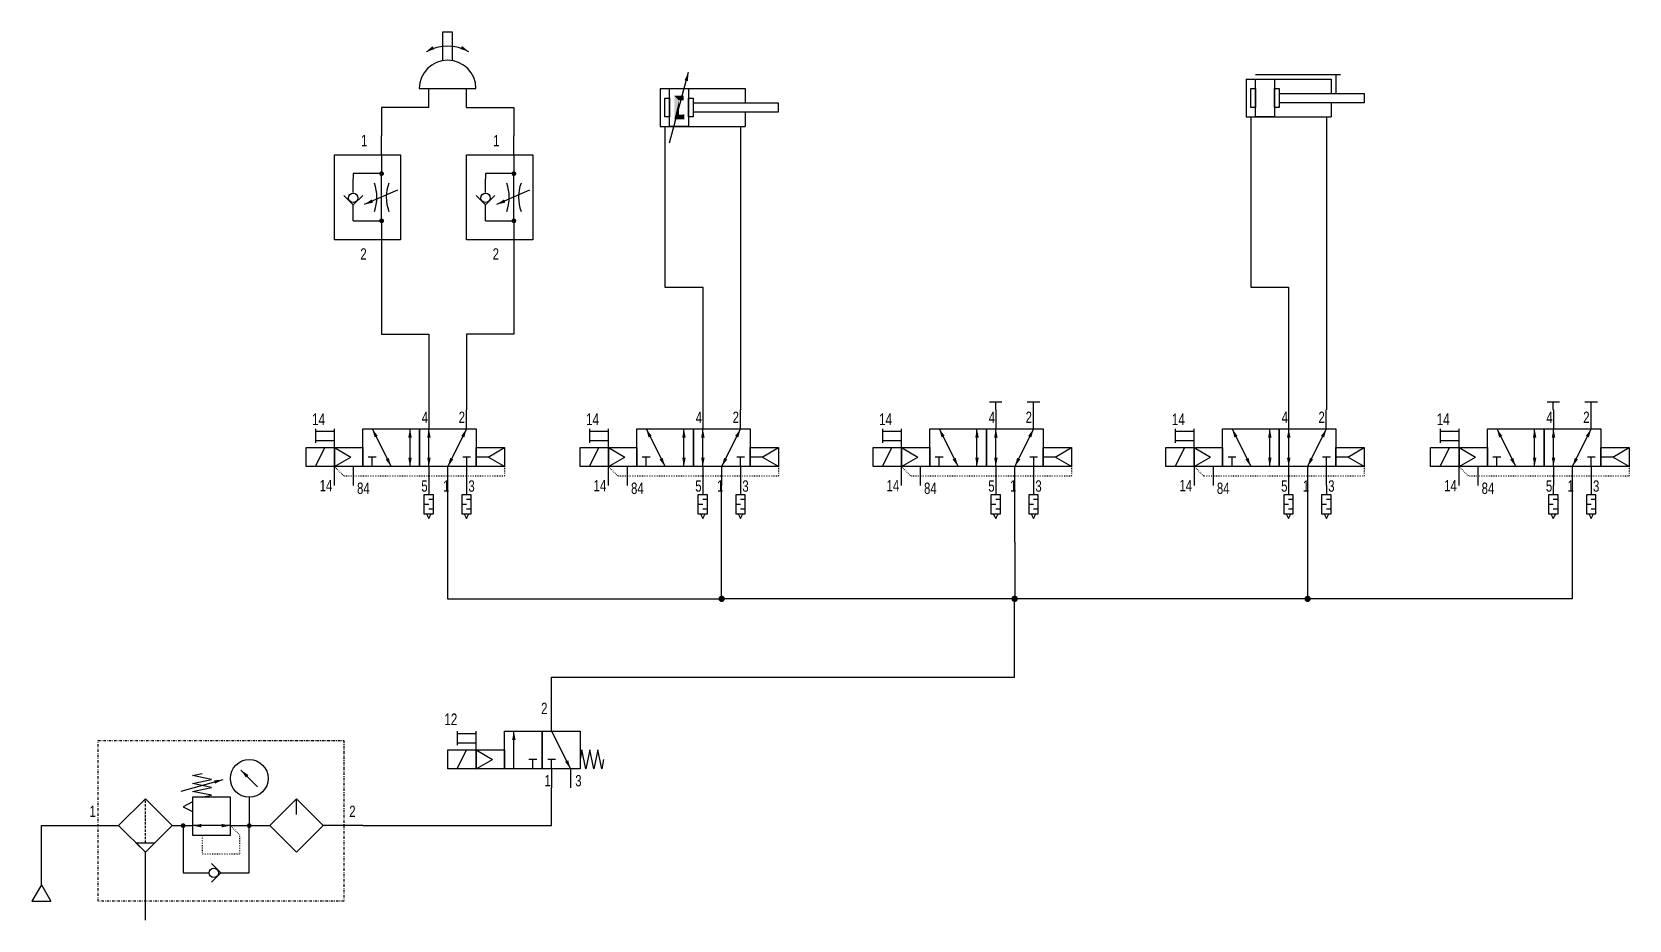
# Model space of a CAD drawing. Extents: x 45 to 374, y 0 to 183.
import ezdxf
from ezdxf.enums import TextEntityAlignment as Align

# ---------------------------------------------------------------- set-up
doc = ezdxf.new("R2010")
doc.units = 0
for name, pattern in [('DASHDOT', [1, 0.5, -0.25, 0, -0.25]), ('DASHED', [0.75, 0.5, -0.25]), ('DOT', [0.25, 0, -0.25])]:
    doc.linetypes.add(name, pattern=pattern)
doc.layers.add('1', color=7, linetype='CONTINUOUS')

# ---------------------------------------------------------------- blocks, each defined once
blk = doc.blocks.new('B1074732')
at = {"layer": '1', "color": 7, "width": 0.75}
blk.add_text('14', height=2.34, dxfattribs=at).set_placement((2.67, 1.66), align=Align.TOP_RIGHT)
blk = doc.blocks.new('TRICON')
at = {"layer": '1', "color": 7, "const_width": 0.65}
blk.add_lwpolyline([(-0.325, 0, 1), (0.325, 0, 1)], format="xyb", close=True, dxfattribs=at)
blk = doc.blocks.new('B1074738')
at = {"layer": '1', "color": 7, "width": 0.75}
blk.add_text('84', height=2.34, dxfattribs=at).set_placement((-2.67, -1.07))
blk = doc.blocks.new('B1074774')
at = {"layer": '1', "color": 7, "width": 0.75}
blk.add_text('1', height=2.34, dxfattribs=at).set_placement((-1.64, 0), align=Align.MIDDLE_LEFT)
blk = doc.blocks.new('B1074721')
at = {"layer": '1', "color": 7, "width": 0.75}
blk.add_text('1', height=2.34, dxfattribs=at).set_placement((1.64, 1.66), align=Align.TOP_RIGHT)
blk = doc.blocks.new('B1074720')
at = {"layer": '1', "color": 7, "width": 0.75}
blk.add_text('3', height=2.34, dxfattribs=at).set_placement((-1.64, 1.66), align=Align.TOP_LEFT)
blk = doc.blocks.new('B1074691')
at = {"layer": '1', "color": 7, "width": 0.75}
blk.add_text('1', height=2.34, dxfattribs=at).set_placement((1.64, -1.07), align=Align.RIGHT)
blk = doc.blocks.new('B1074784')
at = {"layer": '1', "color": 7, "width": 0.75}
blk.add_text('2', height=2.34, dxfattribs=at).set_placement((-1.64, 0), align=Align.MIDDLE_LEFT)
blk = doc.blocks.new('B1074755_00991738')
at = {"layer": '1', "color": 7}
for p, q in [((-12.1875, 5.3625), (-12.1875, -2.4375)), ((-12.1875, 5.3625), (5.3625, 5.3625)), ((-10.2375, 6.3375), (7.3125, 6.3375)), ((5.3625, 5.3625), (5.3625, 2.4375)), ((6.3375, 6.3375), (6.3375, 2.4375)), ((5.3625, 0.4875), (5.3625, -2.4375)), ((-12.1875, -2.4375), (5.3625, -2.4375)), ((-11.2125, -2.4375), (-11.2125, -6.3375)), ((4.3875, -2.4375), (4.3875, -6.3375))]:
    blk.add_line(p, q, dxfattribs=at)
for points in [[(-11.2125, 3.4125), (-10.2375, 3.4125), (-10.2375, -0.4875), (-11.2125, -0.4875), (-11.2125, 3.4125)], [(-10.2375, 5.3625), (-6.3375, 5.3625), (-6.3375, -2.4375), (-10.2375, -2.4375), (-10.2375, 5.3625)], [(-6.3375, 3.4125), (-5.3625, 3.4125), (-5.3625, -0.4875), (-6.3375, -0.4875), (-6.3375, 3.4125)], [(-5.3625, 2.4375), (12.1875, 2.4375), (12.1875, 0.4875), (-5.3625, 0.4875)]]:
    blk.add_lwpolyline(points, dxfattribs=at)
blk = doc.blocks.new('B1074745')
at = {"layer": '1', "color": 7, "width": 0.75}
blk.add_text('84', height=2.34, dxfattribs=at).set_placement((-2.67, -1.07))
blk = doc.blocks.new('LCA1')
at = {"layer": '1', "color": 7}
blk.add_solid([(0, 0), (-1.82, -0.3575), (-1.82, 0.3575)], dxfattribs=at)
blk = doc.blocks.new('LCA1R')
at = {"layer": '1', "color": 7}
blk.add_solid([(0, 0), (1.82, -0.3575), (1.82, 0.3575)], dxfattribs=at)
blk = doc.blocks.new('B1074682_00991761')
at = {"layer": '1', "color": 7}
for p, q in [((-8.53, 8.06), (0.13, 10.46)), ((7.27, 9), (3.82, 12.45)), ((5.55, 6.83), (5.55, 0.97)), ((15.3, 3.28), (15.3, 6.51)), ((-29.55, 0.97), (-25.65, 0.97)), ((-25.65, 0.97), (-21.42, 0.97)), ((-10.39, 0.97), (-6.15, 0.97)), ((1.65, 0.97), (-6.15, 0.97)), ((1.65, 0.97), (9.79, 0.97)), ((25.05, 0.97), (20.79, 0.97)), ((28.95, 0.97), (25.05, 0.97)), ((-17.85, -2.58), (-13.95, -2.58)), ((-15.9, -14.62), (-15.9, -4.53)), ((-6.15, -8.78), (-2.72, -8.78)), ((-0.3, -8.78), (3.6, -8.78)), ((-15.9, -18.52), (-15.9, -14.62))]:
    blk.add_line(p, q, dxfattribs=at)
at = {"layer": '1', "color": 7, "linetype": 'DASHED'}
blk.add_line((-15.9, -2.58), (-15.9, 6.5), dxfattribs=at)
at = {"layer": '1', "color": 7, "linetype": 'DASHDOT'}
blk.add_lwpolyline([(-25.65, 18.52), (25.05, 18.52), (25.05, -14.62), (-25.65, -14.62), (-25.65, 18.52)], dxfattribs=at)
at = {"layer": '1', "color": 7}
for points in [[(-4.2, 6.83), (-2.25, 7.23), (-6.15, 8.04), (-2.25, 8.86), (-6.15, 9.67), (-2.25, 10.48), (-6.15, 11.29), (-4.2, 11.7)], [(-6.15, -0.97), (1.65, -0.97), (1.65, 6.83), (-6.15, 6.83), (-6.15, -0.97)], [(-15.9, 6.5), (-21.42, 0.98), (-15.9, -4.53), (-10.39, 0.98), (-15.9, 6.5)], [(-6.15, 5.85), (-8.1, 4.88), (-6.15, 3.9)], [(15.3, 6.51), (9.79, 0.99), (15.3, -4.52), (20.82, 0.99), (15.3, 6.51)], [(-8.1, 0.97), (-8.1, -8.78), (-6.15, -8.78)], [(3.6, -8.78), (5.55, -8.78), (5.55, 0.97)], [(-17.85, -2.58), (-15.9, -4.53), (-13.95, -2.58)], [(-2.25, -10.72), (-0.3, -8.78), (-2.25, -6.82)]]:
    blk.add_lwpolyline(points, dxfattribs=at)
at = {"layer": '1', "color": 7, "const_width": 0.487}
for points in [[(-8.35, 0.97, 1), (-7.86, 0.97, 1)], [(5.3, 0.97, 1), (5.79, 0.97, 1)]]:
    blk.add_lwpolyline(points, format="xyb", close=True, dxfattribs=at)
at = {"layer": '1', "color": 7, "linetype": 'DOT'}
blk.add_lwpolyline([(-4.2, -0.97), (-4.2, -4.88), (3.6, -4.88), (3.6, -0.97), (1.65, 0.97)], dxfattribs=at)
at = {"layer": '1', "color": 7}
for centre, radius in [((5.55, 10.72), 3.9), ((-1.76, -8.78), 0.975)]:
    blk.add_circle(centre, radius, dxfattribs=at)
at = {"layer": '1'}
for name, p, rotation in [('LCA1', (0.13, 10.46), 15.4711922908485), ('LCA1', (3.82, 12.45), 135), ('LCA1', (-6.15, 0.97), -180), ('LCA1R', (1.65, 0.97), -180)]:
    blk.add_blockref(name, p, dxfattribs=dict(at, rotation=rotation))
blk = doc.blocks.new('B1074801')
at = {"layer": '1', "color": 7}
for p, q in [((0, 0.8125), (0, -0.8125)), ((-1.3, -0.8125), (1.3, -0.8125))]:
    blk.add_line(p, q, dxfattribs=at)
blk = doc.blocks.new('B1074817_00991473')
at = {"layer": '1', "color": 7}
for p, q in [((0, 3.4125), (0, 1.4625)), ((0.975, 0.4875), (0, 0.4875)), ((-0.975, -0.4875), (0, -0.4875)), ((0.975, -1.4625), (0, -1.4625))]:
    blk.add_line(p, q, dxfattribs=at)
for points in [[(0.975, 1.4625), (-0.975, 1.4625), (-0.975, -2.4375), (0.975, -2.4375), (0.975, 1.4625)], [(-0.4875, -2.4375), (0, -3.4125), (0.4875, -2.4375)]]:
    blk.add_lwpolyline(points, dxfattribs=at)
blk = doc.blocks.new('B1074739')
at = {"layer": '1', "color": 7, "width": 0.75}
blk.add_text('14', height=2.34, dxfattribs=at).set_placement((2.67, 1.66), align=Align.TOP_RIGHT)
blk = doc.blocks.new('B1074856_00991473')
at = {"layer": '1', "color": 7}
for p, q in [((0, 3.4125), (0, 1.4625)), ((0.975, 0.4875), (0, 0.4875)), ((-0.975, -0.4875), (0, -0.4875)), ((0.975, -1.4625), (0, -1.4625))]:
    blk.add_line(p, q, dxfattribs=at)
for points in [[(0.975, 1.4625), (-0.975, 1.4625), (-0.975, -2.4375), (0.975, -2.4375), (0.975, 1.4625)], [(-0.4875, -2.4375), (0, -3.4125), (0.4875, -2.4375)]]:
    blk.add_lwpolyline(points, dxfattribs=at)
blk = doc.blocks.new('B1074723')
at = {"layer": '1', "color": 7, "width": 0.75}
blk.add_text('2', height=2.34, dxfattribs=at).set_placement((1.64, -1.07), align=Align.RIGHT)
blk = doc.blocks.new('B1074803_00991473')
at = {"layer": '1', "color": 7}
for p, q in [((0, 3.4125), (0, 1.4625)), ((0.975, 0.4875), (0, 0.4875)), ((-0.975, -0.4875), (0, -0.4875)), ((0.975, -1.4625), (0, -1.4625))]:
    blk.add_line(p, q, dxfattribs=at)
for points in [[(0.975, 1.4625), (-0.975, 1.4625), (-0.975, -2.4375), (0.975, -2.4375), (0.975, 1.4625)], [(-0.4875, -2.4375), (0, -3.4125), (0.4875, -2.4375)]]:
    blk.add_lwpolyline(points, dxfattribs=at)
blk = doc.blocks.new('LCBP1')
at = {"layer": '1', "color": 7}
blk.add_line((0, -0.8125), (0, 0.8125), dxfattribs=at)
blk = doc.blocks.new('B1074805_00991053')
at = {"layer": '1', "color": 7}
for p, q in [((8.26, 8.92), (8.26, 5.02)), ((16.05, 5.02), (16.05, 8.92)), ((-15.11, 5.02), (-15.11, 2.1)), ((-15.11, 4.53), (-11.21, 4.53)), ((-11.21, 1.12), (-11.21, 5.02)), ((-3.41, 5.02), (0.49, -2.78)), ((4.39, -2.78), (4.39, 5.02)), ((8.29, -2.78), (8.29, 5.02)), ((12.19, -2.78), (16.09, 5.02)), ((-15.11, 2.58), (-11.21, 2.58)), ((-15.11, -2.78), (-13.16, 1.12)), ((-11.21, 1.12), (-11.21, -2.78)), ((-11.21, 1.12), (-7.84, -0.83)), ((20.51, -0.83), (23.89, 1.12)), ((-11.24, -2.78), (-11.24, -6.68)), ((-11.21, -2.78), (-7.84, -0.83)), ((-7.31, -2.78), (-7.31, -6.68)), ((-3.41, -2.78), (-3.41, -0.83)), ((8.26, -2.78), (8.26, -6.68)), ((12.15, -2.78), (12.15, -6.68)), ((16.05, -2.78), (16.05, -6.68)), ((16.09, -2.78), (16.09, -0.83)), ((20.51, -0.83), (18.04, -0.83)), ((23.89, -2.78), (20.51, -0.83))]:
    blk.add_line(p, q, dxfattribs=at)
for points in [[(-5.36, 5.02), (6.34, 5.02), (6.34, -2.78), (-5.36, -2.78), (-5.36, 5.02)], [(6.34, 5.02), (18.04, 5.02), (18.04, -2.78), (6.34, -2.78), (6.34, 5.02)], [(-17.06, 1.12), (-11.21, 1.12), (-11.21, -2.78), (-17.06, -2.78), (-17.06, 1.12)], [(-11.21, 1.12), (-5.36, 1.12), (-5.36, -2.78), (-11.21, -2.78), (-11.21, 1.12)], [(18.04, 1.12), (23.89, 1.12), (23.89, -2.78), (18.04, -2.78), (18.04, 1.12)]]:
    blk.add_lwpolyline(points, dxfattribs=at)
at = {"layer": '1', "color": 7, "linetype": 'DOT'}
blk.add_lwpolyline([(23.89, -2.78), (23.89, -4.73), (-9.26, -4.73), (-11.21, -2.78)], dxfattribs=at)
at = {"layer": '1'}
for name, p, rotation in [('LCA1R', (-3.41, 5.02), -63.434948822922), ('LCA1', (4.39, 5.02), 90), ('LCA1', (8.29, 5.02), 90), ('LCA1', (16.09, 5.02), 63.434948822922), ('LCBP1', (-3.41, -0.83), 90), ('LCA1', (0.49, -2.78), -63.434948822922), ('LCA1R', (4.39, -2.78), 90), ('LCA1R', (8.29, -2.78), 90), ('LCA1R', (12.19, -2.78), 63.434948822922), ('LCBP1', (16.09, -0.83), 90)]:
    blk.add_blockref(name, p, dxfattribs=dict(at, rotation=rotation))
at = {"layer": '1', "color": 7, "width": 0.75}
blk.add_text('14', height=2.413, dxfattribs=at).set_placement((-15.83, 6.97), align=Align.MIDDLE_LEFT)
blk = doc.blocks.new('B1074734')
at = {"layer": '1', "color": 7, "width": 0.75}
blk.add_text('3', height=2.34, dxfattribs=at).set_placement((-1.64, 1.66), align=Align.TOP_LEFT)
blk = doc.blocks.new('B1074726')
at = {"layer": '1', "color": 7, "width": 0.75}
blk.add_text('4', height=2.34, dxfattribs=at).set_placement((1.64, -1.07), align=Align.RIGHT)
blk = doc.blocks.new('B1074749')
at = {"layer": '1', "color": 7, "width": 0.75}
blk.add_text('1', height=2.34, dxfattribs=at).set_placement((1.64, 1.66), align=Align.TOP_RIGHT)
blk = doc.blocks.new('B1074729')
at = {"layer": '1', "color": 7, "width": 0.75}
blk.add_text('5', height=2.34, dxfattribs=at).set_placement((1.64, 1.66), align=Align.TOP_RIGHT)
blk = doc.blocks.new('B1074791_00991053')
at = {"layer": '1', "color": 7}
for p, q in [((8.26, 8.92), (8.26, 5.02)), ((16.05, 5.02), (16.05, 8.92)), ((-15.11, 5.02), (-15.11, 2.1)), ((-15.11, 4.53), (-11.21, 4.53)), ((-11.21, 1.12), (-11.21, 5.02)), ((-3.41, 5.02), (0.49, -2.78)), ((4.39, -2.78), (4.39, 5.02)), ((8.29, -2.78), (8.29, 5.02)), ((12.19, -2.78), (16.09, 5.02)), ((-15.11, 2.58), (-11.21, 2.58)), ((-15.11, -2.78), (-13.16, 1.12)), ((-11.21, 1.12), (-11.21, -2.78)), ((-11.21, 1.12), (-7.84, -0.83)), ((20.51, -0.83), (23.89, 1.12)), ((-11.24, -2.78), (-11.24, -6.68)), ((-11.21, -2.78), (-7.84, -0.83)), ((-7.31, -2.78), (-7.31, -6.68)), ((-3.41, -2.78), (-3.41, -0.83)), ((8.26, -2.78), (8.26, -6.68)), ((12.15, -2.78), (12.15, -6.68)), ((16.05, -2.78), (16.05, -6.68)), ((16.09, -2.78), (16.09, -0.83)), ((20.51, -0.83), (18.04, -0.83)), ((23.89, -2.78), (20.51, -0.83))]:
    blk.add_line(p, q, dxfattribs=at)
for points in [[(-5.36, 5.02), (6.34, 5.02), (6.34, -2.78), (-5.36, -2.78), (-5.36, 5.02)], [(6.34, 5.02), (18.04, 5.02), (18.04, -2.78), (6.34, -2.78), (6.34, 5.02)], [(-17.06, 1.12), (-11.21, 1.12), (-11.21, -2.78), (-17.06, -2.78), (-17.06, 1.12)], [(-11.21, 1.12), (-5.36, 1.12), (-5.36, -2.78), (-11.21, -2.78), (-11.21, 1.12)], [(18.04, 1.12), (23.89, 1.12), (23.89, -2.78), (18.04, -2.78), (18.04, 1.12)]]:
    blk.add_lwpolyline(points, dxfattribs=at)
at = {"layer": '1', "color": 7, "linetype": 'DOT'}
blk.add_lwpolyline([(23.89, -2.78), (23.89, -4.73), (-9.26, -4.73), (-11.21, -2.78)], dxfattribs=at)
at = {"layer": '1'}
for name, p, rotation in [('LCA1R', (-3.41, 5.02), -63.434948822922), ('LCA1', (4.39, 5.02), 90), ('LCA1', (8.29, 5.02), 90), ('LCA1', (16.09, 5.02), 63.434948822922), ('LCBP1', (-3.41, -0.83), 90), ('LCA1', (0.49, -2.78), -63.434948822922), ('LCA1R', (4.39, -2.78), 90), ('LCA1R', (8.29, -2.78), 90), ('LCA1R', (12.19, -2.78), 63.434948822922), ('LCBP1', (16.09, -0.83), 90)]:
    blk.add_blockref(name, p, dxfattribs=dict(at, rotation=rotation))
at = {"layer": '1', "color": 7, "width": 0.75}
blk.add_text('14', height=2.413, dxfattribs=at).set_placement((-15.83, 6.97), align=Align.MIDDLE_LEFT)
blk = doc.blocks.new('B1074737')
at = {"layer": '1', "color": 7, "width": 0.75}
blk.add_text('2', height=2.34, dxfattribs=at).set_placement((1.64, -1.07), align=Align.RIGHT)
blk = doc.blocks.new('B1074820_00991008')
at = {"layer": '1', "color": 7}
for p, q in [((8.43, 3.34), (8.43, 7.24)), ((-11.07, 3.34), (-11.07, 0.41)), ((-7.17, -0.56), (-7.17, 3.34)), ((0.63, -4.46), (0.63, 3.34)), ((8.43, 3.34), (12.33, -4.46)), ((-11.07, 2.85), (-7.17, 2.85)), ((-11.07, 0.9), (-7.17, 0.9)), ((-11.07, -4.46), (-9.12, -0.56)), ((-7.17, -0.56), (-7.17, -4.46)), ((-7.17, -0.56), (-3.79, -2.51)), ((-7.17, -4.46), (-3.79, -2.51)), ((4.53, -4.46), (4.53, -2.51)), ((8.43, -4.46), (8.43, -2.51)), ((8.43, -4.46), (8.43, -8.36)), ((12.33, -4.46), (12.33, -8.36))]:
    blk.add_line(p, q, dxfattribs=at)
for points in [[(-1.32, 3.34), (6.48, 3.34), (6.48, -4.46), (-1.32, -4.46), (-1.32, 3.34)], [(6.48, 3.34), (14.28, 3.34), (14.28, -4.46), (6.48, -4.46), (6.48, 3.34)], [(-13.02, -0.56), (-7.17, -0.56), (-7.17, -4.46), (-13.02, -4.46), (-13.02, -0.56)], [(-7.17, -0.56), (-1.32, -0.56), (-1.32, -4.46), (-7.17, -4.46), (-7.17, -0.56)], [(19.16, -2.51), (18.75, -4.46), (17.94, -0.56), (17.13, -4.46), (16.32, -0.56), (15.5, -4.46), (14.69, -0.56), (14.28, -2.51)]]:
    blk.add_lwpolyline(points, dxfattribs=at)
at = {"layer": '1'}
for name, p, rotation in [('LCA1', (0.63, 3.34), 90), ('LCBP1', (4.53, -2.51), 90), ('LCBP1', (8.43, -2.51), 90), ('LCA1', (12.33, -4.46), -63.434948822922)]:
    blk.add_blockref(name, p, dxfattribs=dict(at, rotation=rotation))
at = {"layer": '1', "color": 7, "width": 0.75}
blk.add_text('12', height=2.413, dxfattribs=at).set_placement((-13.73, 4.57))
blk = doc.blocks.new('B1074746')
at = {"layer": '1', "color": 7, "width": 0.75}
blk.add_text('14', height=2.34, dxfattribs=at).set_placement((2.67, 1.66), align=Align.TOP_RIGHT)
blk = doc.blocks.new('B1074815')
at = {"layer": '1', "color": 7}
for p, q in [((0, 0.8125), (0, -0.8125)), ((-1.3, -0.8125), (1.3, -0.8125))]:
    blk.add_line(p, q, dxfattribs=at)
blk = doc.blocks.new('B1074711_00991265')
at = {"layer": '1', "color": 7}
for p, q in [((-7.8, 3.9), (-3.9, 3.9)), ((-3.9, 5.85), (-3.9, -5.85)), ((-7.8, -3.9), (-3.9, -3.9))]:
    blk.add_line(p, q, dxfattribs=at)
blk.add_lwpolyline([(1.95, 0.98), (7.8, 0.98), (7.8, -0.97), (1.95, -0.97)], dxfattribs=at)
for radius, start, end in [(5.85, 270, 90), (8.78, 330, 30)]:
    blk.add_arc((-3.9, 0), radius, start, end, dxfattribs=at)
at = {"layer": '1'}
for name, p, rotation in [('LCA1', (3.62, 4.52), 120.5), ('LCA1R', (3.7, -4.39), 60.4999999999997)]:
    blk.add_blockref(name, p, dxfattribs=dict(at, rotation=rotation))
blk = doc.blocks.new('B1074735')
at = {"layer": '1', "color": 7, "width": 0.75}
blk.add_text('1', height=2.34, dxfattribs=at).set_placement((1.64, 1.66), align=Align.TOP_RIGHT)
blk = doc.blocks.new('B1074844_00991473')
at = {"layer": '1', "color": 7}
for p, q in [((0, 3.4125), (0, 1.4625)), ((0.975, 0.4875), (0, 0.4875)), ((-0.975, -0.4875), (0, -0.4875)), ((0.975, -1.4625), (0, -1.4625))]:
    blk.add_line(p, q, dxfattribs=at)
for points in [[(0.975, 1.4625), (-0.975, 1.4625), (-0.975, -2.4375), (0.975, -2.4375), (0.975, 1.4625)], [(-0.4875, -2.4375), (0, -3.4125), (0.4875, -2.4375)]]:
    blk.add_lwpolyline(points, dxfattribs=at)
blk = doc.blocks.new('B1074742')
at = {"layer": '1', "color": 7, "width": 0.75}
blk.add_text('1', height=2.34, dxfattribs=at).set_placement((1.64, 1.66), align=Align.TOP_RIGHT)
blk = doc.blocks.new('B1074728')
at = {"layer": '1', "color": 7, "width": 0.75}
blk.add_text('1', height=2.34, dxfattribs=at).set_placement((1.64, 1.66), align=Align.TOP_RIGHT)
blk = doc.blocks.new('B1074800')
at = {"layer": '1', "color": 7}
for p, q in [((0, 0.8125), (0, -0.8125)), ((-1.3, -0.8125), (1.3, -0.8125))]:
    blk.add_line(p, q, dxfattribs=at)
blk = doc.blocks.new('B1074736')
at = {"layer": '1', "color": 7, "width": 0.75}
blk.add_text('5', height=2.34, dxfattribs=at).set_placement((1.64, 1.66), align=Align.TOP_RIGHT)
blk = doc.blocks.new('B1074843_00991473')
at = {"layer": '1', "color": 7}
for p, q in [((0, 3.4125), (0, 1.4625)), ((0.975, 0.4875), (0, 0.4875)), ((-0.975, -0.4875), (0, -0.4875)), ((0.975, -1.4625), (0, -1.4625))]:
    blk.add_line(p, q, dxfattribs=at)
for points in [[(0.975, 1.4625), (-0.975, 1.4625), (-0.975, -2.4375), (0.975, -2.4375), (0.975, 1.4625)], [(-0.4875, -2.4375), (0, -3.4125), (0.4875, -2.4375)]]:
    blk.add_lwpolyline(points, dxfattribs=at)
blk = doc.blocks.new('B1074846_00991053')
at = {"layer": '1', "color": 7}
for p, q in [((8.26, 8.92), (8.26, 5.02)), ((16.05, 5.02), (16.05, 8.92)), ((-15.11, 5.02), (-15.11, 2.1)), ((-15.11, 4.53), (-11.21, 4.53)), ((-11.21, 1.12), (-11.21, 5.02)), ((-3.41, 5.02), (0.49, -2.78)), ((4.39, -2.78), (4.39, 5.02)), ((8.29, -2.78), (8.29, 5.02)), ((12.19, -2.78), (16.09, 5.02)), ((-15.11, 2.58), (-11.21, 2.58)), ((-15.11, -2.78), (-13.16, 1.12)), ((-11.21, 1.12), (-11.21, -2.78)), ((-11.21, 1.12), (-7.84, -0.83)), ((20.51, -0.83), (23.89, 1.12)), ((-11.24, -2.78), (-11.24, -6.68)), ((-11.21, -2.78), (-7.84, -0.83)), ((-7.31, -2.78), (-7.31, -6.68)), ((-3.41, -2.78), (-3.41, -0.83)), ((8.26, -2.78), (8.26, -6.68)), ((12.15, -2.78), (12.15, -6.68)), ((16.05, -2.78), (16.05, -6.68)), ((16.09, -2.78), (16.09, -0.83)), ((20.51, -0.83), (18.04, -0.83)), ((23.89, -2.78), (20.51, -0.83))]:
    blk.add_line(p, q, dxfattribs=at)
for points in [[(-5.36, 5.02), (6.34, 5.02), (6.34, -2.78), (-5.36, -2.78), (-5.36, 5.02)], [(6.34, 5.02), (18.04, 5.02), (18.04, -2.78), (6.34, -2.78), (6.34, 5.02)], [(-17.06, 1.12), (-11.21, 1.12), (-11.21, -2.78), (-17.06, -2.78), (-17.06, 1.12)], [(-11.21, 1.12), (-5.36, 1.12), (-5.36, -2.78), (-11.21, -2.78), (-11.21, 1.12)], [(18.04, 1.12), (23.89, 1.12), (23.89, -2.78), (18.04, -2.78), (18.04, 1.12)]]:
    blk.add_lwpolyline(points, dxfattribs=at)
at = {"layer": '1', "color": 7, "linetype": 'DOT'}
blk.add_lwpolyline([(23.89, -2.78), (23.89, -4.73), (-9.26, -4.73), (-11.21, -2.78)], dxfattribs=at)
at = {"layer": '1'}
for name, p, rotation in [('LCA1R', (-3.41, 5.02), -63.434948822922), ('LCA1', (4.39, 5.02), 90), ('LCA1', (8.29, 5.02), 90), ('LCA1', (16.09, 5.02), 63.434948822922), ('LCBP1', (-3.41, -0.83), 90), ('LCA1', (0.49, -2.78), -63.434948822922), ('LCA1R', (4.39, -2.78), 90), ('LCA1R', (8.29, -2.78), 90), ('LCA1R', (12.19, -2.78), 63.434948822922), ('LCBP1', (16.09, -0.83), 90)]:
    blk.add_blockref(name, p, dxfattribs=dict(at, rotation=rotation))
at = {"layer": '1', "color": 7, "width": 0.75}
blk.add_text('14', height=2.413, dxfattribs=at).set_placement((-15.83, 6.97), align=Align.MIDDLE_LEFT)
blk = doc.blocks.new('B1074733')
at = {"layer": '1', "color": 7, "width": 0.75}
blk.add_text('4', height=2.34, dxfattribs=at).set_placement((1.64, -1.07), align=Align.RIGHT)
blk = doc.blocks.new('B1074802_00991473')
at = {"layer": '1', "color": 7}
for p, q in [((0, 3.4125), (0, 1.4625)), ((0.975, 0.4875), (0, 0.4875)), ((-0.975, -0.4875), (0, -0.4875)), ((0.975, -1.4625), (0, -1.4625))]:
    blk.add_line(p, q, dxfattribs=at)
for points in [[(0.975, 1.4625), (-0.975, 1.4625), (-0.975, -2.4375), (0.975, -2.4375), (0.975, 1.4625)], [(-0.4875, -2.4375), (0, -3.4125), (0.4875, -2.4375)]]:
    blk.add_lwpolyline(points, dxfattribs=at)
blk = doc.blocks.new('B1074764_00991453')
at = {"layer": '1', "color": 7}
for p, q in [((-2.925, 8.775), (-2.925, 12.675)), ((-2.925, 4.875), (-2.925, 8.775)), ((2.925, 4.875), (-2.925, 4.875)), ((-2.925, 4.875), (-2.925, -4.875)), ((2.925, 4.875), (2.925, 3.9)), ((2.925, 3.9), (2.925, 1.56)), ((-6.175, -1.43), (0.65, 1.495)), ((2.925, -0.975), (2.925, -3.8025)), ((-2.925, -4.875), (2.925, -4.875)), ((-2.925, -8.775), (-2.925, -4.875)), ((2.925, -4.875), (2.925, -3.9)), ((-2.925, -8.775), (-2.925, -12.675))]:
    blk.add_line(p, q, dxfattribs=at)
for points in [[(-6.825, 8.775), (6.825, 8.775), (6.825, -8.775), (-6.825, -8.775), (-6.825, 8.775)], [(0.975, -0.39), (2.925, 1.56), (4.875, -0.39)]]:
    blk.add_lwpolyline(points, dxfattribs=at)
at = {"layer": '1', "color": 7, "const_width": 0.4875}
for points in [[(-3.16875, 4.875, 1), (-2.68125, 4.875, 1)], [(-3.16875, -4.875, 1), (-2.68125, -4.875, 1)]]:
    blk.add_lwpolyline(points, format="xyb", close=True, dxfattribs=at)
at = {"layer": '1', "color": 7}
blk.add_circle((2.925, 0.13), 0.975, dxfattribs=at)
for centre, start, end in [((-12.675, 0), 340.5285968, 19.4710506), ((6.825, 0), 160.5286587, 199.4713953)]:
    blk.add_arc(centre, 8.775, start, end, dxfattribs=at)
at = {"layer": '1', "rotation": 23.1985905136482}
blk.add_blockref('LCA1', (0.65, 1.495), dxfattribs=at)
blk = doc.blocks.new('B1074785')
at = {"layer": '1', "color": 7, "width": 0.75}
blk.add_text('1', height=2.34, dxfattribs=at).set_placement((-1.64, 0), align=Align.MIDDLE_LEFT)
blk = doc.blocks.new('B1074773')
at = {"layer": '1', "color": 7, "width": 0.75}
blk.add_text('2', height=2.34, dxfattribs=at).set_placement((-1.64, 0), align=Align.MIDDLE_LEFT)
blk = doc.blocks.new('B1074722')
at = {"layer": '1', "color": 7, "width": 0.75}
blk.add_text('5', height=2.34, dxfattribs=at).set_placement((1.64, 1.66), align=Align.TOP_RIGHT)
blk = doc.blocks.new('B1074867_00991473')
at = {"layer": '1', "color": 7}
for p, q in [((0, 3.4125), (0, 1.4625)), ((0.975, 0.4875), (0, 0.4875)), ((-0.975, -0.4875), (0, -0.4875)), ((0.975, -1.4625), (0, -1.4625))]:
    blk.add_line(p, q, dxfattribs=at)
for points in [[(0.975, 1.4625), (-0.975, 1.4625), (-0.975, -2.4375), (0.975, -2.4375), (0.975, 1.4625)], [(-0.4875, -2.4375), (0, -3.4125), (0.4875, -2.4375)]]:
    blk.add_lwpolyline(points, dxfattribs=at)
blk = doc.blocks.new('B1074831')
at = {"layer": '1', "color": 7, "width": 0.75}
blk.add_text('2', height=2.34, dxfattribs=at).set_placement((1.64, 1.66), align=Align.TOP_RIGHT)
blk = doc.blocks.new('B1074740')
at = {"layer": '1', "color": 7, "width": 0.75}
blk.add_text('4', height=2.34, dxfattribs=at).set_placement((1.64, -1.07), align=Align.RIGHT)
blk = doc.blocks.new('B1074753')
at = {"layer": '1', "color": 7, "width": 0.75}
blk.add_text('14', height=2.34, dxfattribs=at).set_placement((2.67, 1.66), align=Align.TOP_RIGHT)
blk = doc.blocks.new('B1074818_00993166')
at = {"layer": '1', "color": 7}
for p, q in [((1.43, 0), (-1.95, 1.95)), ((-1.95, 1.95), (-1.95, -1.95)), ((1.43, 0), (-1.95, -1.95)), ((1.43, 0), (1.95, 0))]:
    blk.add_line(p, q, dxfattribs=at)
blk = doc.blocks.new('B1074727')
at = {"layer": '1', "color": 7, "width": 0.75}
blk.add_text('3', height=2.34, dxfattribs=at).set_placement((-1.64, 1.66), align=Align.TOP_LEFT)
blk = doc.blocks.new('B1074743')
at = {"layer": '1', "color": 7, "width": 0.75}
blk.add_text('5', height=2.34, dxfattribs=at).set_placement((1.64, 1.66), align=Align.TOP_RIGHT)
blk = doc.blocks.new('B1074752')
at = {"layer": '1', "color": 7, "width": 0.75}
blk.add_text('84', height=2.34, dxfattribs=at).set_placement((-2.67, -1.07))
blk = doc.blocks.new('B1074702_00991235')
at = {"layer": '1', "color": 7}
for p, q in [((-10.2375, -7.06875), (-6.3375, 7.55625)), ((-12.1875, 4.14375), (-12.1875, -3.65625)), ((-12.1875, 4.14375), (5.3625, 4.14375)), ((5.3625, 4.14375), (5.3625, 1.21875)), ((-7.3125, -2.19375), (-7.3125, -1.21875)), ((5.3625, -0.73125), (5.3625, -3.65625)), ((-12.1875, -3.65625), (5.3625, -3.65625)), ((-11.2125, -3.65625), (-11.2125, -7.55625)), ((4.3875, -3.65625), (4.3875, -7.55625))]:
    blk.add_line(p, q, dxfattribs=at)
for points in [[(-10.2375, 4.14375), (-6.3375, 4.14375), (-6.3375, -3.65625), (-10.2375, -3.65625), (-10.2375, 4.14375)], [(-11.2125, 2.19375), (-10.2375, 2.19375), (-10.2375, -1.70625), (-11.2125, -1.70625), (-11.2125, 2.19375)], [(-6.3375, 2.19375), (-5.3625, 2.19375), (-5.3625, -1.70625), (-6.3375, -1.70625), (-6.3375, 2.19375)], [(-5.3625, 1.21875), (12.1875, 1.21875), (12.1875, -0.73125), (-5.3625, -0.73125)]]:
    blk.add_lwpolyline(points, dxfattribs=at)
for points in [[(-9.2625, 2.68125), (-7.3125, 2.68125), (-7.3125, 1.70625)], [(-9.2625, 2.68125), (-7.3125, 1.70625), (-8.2875, 1.70625)], [(-9.2625, -2.19375), (-9.2625, 2.68125), (-8.2875, 1.70625)], [(-8.2875, 1.70625), (-8.2875, -1.21875), (-9.2625, -2.19375)], [(-7.3125, -1.21875), (-7.3125, -2.19375), (-9.2625, -2.19375)], [(-8.2875, -1.21875), (-7.3125, -1.21875), (-9.2625, -2.19375)]]:
    blk.add_solid(points, dxfattribs=at)
at = {"layer": '1', "rotation": 75.0685828218624}
blk.add_blockref('LCA1', (-6.3375, 7.55625), dxfattribs=at)
blk = doc.blocks.new('B1074748')
at = {"layer": '1', "color": 7, "width": 0.75}
blk.add_text('3', height=2.34, dxfattribs=at).set_placement((-1.64, 1.66), align=Align.TOP_LEFT)
blk = doc.blocks.new('B1074725')
at = {"layer": '1', "color": 7, "width": 0.75}
blk.add_text('14', height=2.34, dxfattribs=at).set_placement((2.67, 1.66), align=Align.TOP_RIGHT)
blk = doc.blocks.new('B1074747')
at = {"layer": '1', "color": 7, "width": 0.75}
blk.add_text('4', height=2.34, dxfattribs=at).set_placement((1.64, -1.07), align=Align.RIGHT)
blk = doc.blocks.new('B1074814')
at = {"layer": '1', "color": 7}
for p, q in [((0, 0.8125), (0, -0.8125)), ((-1.3, -0.8125), (1.3, -0.8125))]:
    blk.add_line(p, q, dxfattribs=at)
blk = doc.blocks.new('B1074830')
at = {"layer": '1', "color": 7, "width": 0.75}
blk.add_text('1', height=2.34, dxfattribs=at).set_placement((1.64, 1.66), align=Align.TOP_RIGHT)
blk = doc.blocks.new('B1074730')
at = {"layer": '1', "color": 7, "width": 0.75}
blk.add_text('2', height=2.34, dxfattribs=at).set_placement((1.64, -1.07), align=Align.RIGHT)
blk = doc.blocks.new('B1074816_00991473')
at = {"layer": '1', "color": 7}
for p, q in [((0, 3.4125), (0, 1.4625)), ((0.975, 0.4875), (0, 0.4875)), ((-0.975, -0.4875), (0, -0.4875)), ((0.975, -1.4625), (0, -1.4625))]:
    blk.add_line(p, q, dxfattribs=at)
for points in [[(0.975, 1.4625), (-0.975, 1.4625), (-0.975, -2.4375), (0.975, -2.4375), (0.975, 1.4625)], [(-0.4875, -2.4375), (0, -3.4125), (0.4875, -2.4375)]]:
    blk.add_lwpolyline(points, dxfattribs=at)
blk = doc.blocks.new('B1074775_00991453')
at = {"layer": '1', "color": 7}
for p, q in [((-2.925, 8.775), (-2.925, 12.675)), ((-2.925, 4.875), (-2.925, 8.775)), ((2.925, 4.875), (-2.925, 4.875)), ((-2.925, 4.875), (-2.925, -4.875)), ((2.925, 4.875), (2.925, 3.9)), ((2.925, 3.9), (2.925, 1.56)), ((-6.175, -1.43), (0.65, 1.495)), ((2.925, -0.975), (2.925, -3.8025)), ((-2.925, -4.875), (2.925, -4.875)), ((-2.925, -8.775), (-2.925, -4.875)), ((2.925, -4.875), (2.925, -3.9)), ((-2.925, -8.775), (-2.925, -12.675))]:
    blk.add_line(p, q, dxfattribs=at)
for points in [[(-6.825, 8.775), (6.825, 8.775), (6.825, -8.775), (-6.825, -8.775), (-6.825, 8.775)], [(0.975, -0.39), (2.925, 1.56), (4.875, -0.39)]]:
    blk.add_lwpolyline(points, dxfattribs=at)
at = {"layer": '1', "color": 7, "const_width": 0.4875}
for points in [[(-3.16875, 4.875, 1), (-2.68125, 4.875, 1)], [(-3.16875, -4.875, 1), (-2.68125, -4.875, 1)]]:
    blk.add_lwpolyline(points, format="xyb", close=True, dxfattribs=at)
at = {"layer": '1', "color": 7}
blk.add_circle((2.925, 0.13), 0.975, dxfattribs=at)
for centre, start, end in [((-12.675, 0), 340.5285968, 19.4710506), ((6.825, 0), 160.5286587, 199.4713953)]:
    blk.add_arc(centre, 8.775, start, end, dxfattribs=at)
at = {"layer": '1', "rotation": 23.1985905136482}
blk.add_blockref('LCA1', (0.65, 1.495), dxfattribs=at)
blk = doc.blocks.new('B1074744')
at = {"layer": '1', "color": 7, "width": 0.75}
blk.add_text('2', height=2.34, dxfattribs=at).set_placement((1.64, -1.07), align=Align.RIGHT)
blk = doc.blocks.new('B1074751')
at = {"layer": '1', "color": 7, "width": 0.75}
blk.add_text('2', height=2.34, dxfattribs=at).set_placement((1.64, -1.07), align=Align.RIGHT)
blk = doc.blocks.new('B1074741')
at = {"layer": '1', "color": 7, "width": 0.75}
blk.add_text('3', height=2.34, dxfattribs=at).set_placement((-1.64, 1.66), align=Align.TOP_LEFT)
blk = doc.blocks.new('B1074858_00991053')
at = {"layer": '1', "color": 7}
for p, q in [((8.26, 8.92), (8.26, 5.02)), ((16.05, 5.02), (16.05, 8.92)), ((-15.11, 5.02), (-15.11, 2.1)), ((-15.11, 4.53), (-11.21, 4.53)), ((-11.21, 1.12), (-11.21, 5.02)), ((-3.41, 5.02), (0.49, -2.78)), ((4.39, -2.78), (4.39, 5.02)), ((8.29, -2.78), (8.29, 5.02)), ((12.19, -2.78), (16.09, 5.02)), ((-15.11, 2.58), (-11.21, 2.58)), ((-15.11, -2.78), (-13.16, 1.12)), ((-11.21, 1.12), (-11.21, -2.78)), ((-11.21, 1.12), (-7.84, -0.83)), ((20.51, -0.83), (23.89, 1.12)), ((-11.24, -2.78), (-11.24, -6.68)), ((-11.21, -2.78), (-7.84, -0.83)), ((-7.31, -2.78), (-7.31, -6.68)), ((-3.41, -2.78), (-3.41, -0.83)), ((8.26, -2.78), (8.26, -6.68)), ((12.15, -2.78), (12.15, -6.68)), ((16.05, -2.78), (16.05, -6.68)), ((16.09, -2.78), (16.09, -0.83)), ((20.51, -0.83), (18.04, -0.83)), ((23.89, -2.78), (20.51, -0.83))]:
    blk.add_line(p, q, dxfattribs=at)
for points in [[(-5.36, 5.02), (6.34, 5.02), (6.34, -2.78), (-5.36, -2.78), (-5.36, 5.02)], [(6.34, 5.02), (18.04, 5.02), (18.04, -2.78), (6.34, -2.78), (6.34, 5.02)], [(-17.06, 1.12), (-11.21, 1.12), (-11.21, -2.78), (-17.06, -2.78), (-17.06, 1.12)], [(-11.21, 1.12), (-5.36, 1.12), (-5.36, -2.78), (-11.21, -2.78), (-11.21, 1.12)], [(18.04, 1.12), (23.89, 1.12), (23.89, -2.78), (18.04, -2.78), (18.04, 1.12)]]:
    blk.add_lwpolyline(points, dxfattribs=at)
at = {"layer": '1', "color": 7, "linetype": 'DOT'}
blk.add_lwpolyline([(23.89, -2.78), (23.89, -4.73), (-9.26, -4.73), (-11.21, -2.78)], dxfattribs=at)
at = {"layer": '1'}
for name, p, rotation in [('LCA1R', (-3.41, 5.02), -63.434948822922), ('LCA1', (4.39, 5.02), 90), ('LCA1', (8.29, 5.02), 90), ('LCA1', (16.09, 5.02), 63.434948822922), ('LCBP1', (-3.41, -0.83), 90), ('LCA1', (0.49, -2.78), -63.434948822922), ('LCA1R', (4.39, -2.78), 90), ('LCA1R', (8.29, -2.78), 90), ('LCA1R', (12.19, -2.78), 63.434948822922), ('LCBP1', (16.09, -0.83), 90)]:
    blk.add_blockref(name, p, dxfattribs=dict(at, rotation=rotation))
at = {"layer": '1', "color": 7, "width": 0.75}
blk.add_text('14', height=2.413, dxfattribs=at).set_placement((-15.83, 6.97), align=Align.MIDDLE_LEFT)
blk = doc.blocks.new('B1074855_00991473')
at = {"layer": '1', "color": 7}
for p, q in [((0, 3.4125), (0, 1.4625)), ((0.975, 0.4875), (0, 0.4875)), ((-0.975, -0.4875), (0, -0.4875)), ((0.975, -1.4625), (0, -1.4625))]:
    blk.add_line(p, q, dxfattribs=at)
for points in [[(0.975, 1.4625), (-0.975, 1.4625), (-0.975, -2.4375), (0.975, -2.4375), (0.975, 1.4625)], [(-0.4875, -2.4375), (0, -3.4125), (0.4875, -2.4375)]]:
    blk.add_lwpolyline(points, dxfattribs=at)
blk = doc.blocks.new('B1074731')
at = {"layer": '1', "color": 7, "width": 0.75}
blk.add_text('84', height=2.34, dxfattribs=at).set_placement((-2.67, -1.07))
blk = doc.blocks.new('B1074868_00991473')
at = {"layer": '1', "color": 7}
for p, q in [((0, 3.4125), (0, 1.4625)), ((0.975, 0.4875), (0, 0.4875)), ((-0.975, -0.4875), (0, -0.4875)), ((0.975, -1.4625), (0, -1.4625))]:
    blk.add_line(p, q, dxfattribs=at)
for points in [[(0.975, 1.4625), (-0.975, 1.4625), (-0.975, -2.4375), (0.975, -2.4375), (0.975, 1.4625)], [(-0.4875, -2.4375), (0, -3.4125), (0.4875, -2.4375)]]:
    blk.add_lwpolyline(points, dxfattribs=at)
blk = doc.blocks.new('B1074750')
at = {"layer": '1', "color": 7, "width": 0.75}
blk.add_text('5', height=2.34, dxfattribs=at).set_placement((1.64, 1.66), align=Align.TOP_RIGHT)
blk = doc.blocks.new('B1074829')
at = {"layer": '1', "color": 7, "width": 0.75}
blk.add_text('3', height=2.34, dxfattribs=at).set_placement((-1.64, 1.66), align=Align.TOP_LEFT)
blk = doc.blocks.new('B1074692')
at = {"layer": '1', "color": 7, "width": 0.75}
blk.add_text('2', height=2.34, dxfattribs=at).set_placement((-1.64, 0), align=Align.MIDDLE_LEFT)
blk = doc.blocks.new('B1074724')
at = {"layer": '1', "color": 7, "width": 0.75}
blk.add_text('84', height=2.34, dxfattribs=at).set_placement((-2.67, -1.07))
blk = doc.blocks.new('B1074834_00991053')
at = {"layer": '1', "color": 7}
for p, q in [((8.26, 8.92), (8.26, 5.02)), ((16.05, 5.02), (16.05, 8.92)), ((-15.11, 5.02), (-15.11, 2.1)), ((-15.11, 4.53), (-11.21, 4.53)), ((-11.21, 1.12), (-11.21, 5.02)), ((-3.41, 5.02), (0.49, -2.78)), ((4.39, -2.78), (4.39, 5.02)), ((8.29, -2.78), (8.29, 5.02)), ((12.19, -2.78), (16.09, 5.02)), ((-15.11, 2.58), (-11.21, 2.58)), ((-15.11, -2.78), (-13.16, 1.12)), ((-11.21, 1.12), (-11.21, -2.78)), ((-11.21, 1.12), (-7.84, -0.83)), ((20.51, -0.83), (23.89, 1.12)), ((-11.24, -2.78), (-11.24, -6.68)), ((-11.21, -2.78), (-7.84, -0.83)), ((-7.31, -2.78), (-7.31, -6.68)), ((-3.41, -2.78), (-3.41, -0.83)), ((8.26, -2.78), (8.26, -6.68)), ((12.15, -2.78), (12.15, -6.68)), ((16.05, -2.78), (16.05, -6.68)), ((16.09, -2.78), (16.09, -0.83)), ((20.51, -0.83), (18.04, -0.83)), ((23.89, -2.78), (20.51, -0.83))]:
    blk.add_line(p, q, dxfattribs=at)
for points in [[(-5.36, 5.02), (6.34, 5.02), (6.34, -2.78), (-5.36, -2.78), (-5.36, 5.02)], [(6.34, 5.02), (18.04, 5.02), (18.04, -2.78), (6.34, -2.78), (6.34, 5.02)], [(-17.06, 1.12), (-11.21, 1.12), (-11.21, -2.78), (-17.06, -2.78), (-17.06, 1.12)], [(-11.21, 1.12), (-5.36, 1.12), (-5.36, -2.78), (-11.21, -2.78), (-11.21, 1.12)], [(18.04, 1.12), (23.89, 1.12), (23.89, -2.78), (18.04, -2.78), (18.04, 1.12)]]:
    blk.add_lwpolyline(points, dxfattribs=at)
at = {"layer": '1', "color": 7, "linetype": 'DOT'}
blk.add_lwpolyline([(23.89, -2.78), (23.89, -4.73), (-9.26, -4.73), (-11.21, -2.78)], dxfattribs=at)
at = {"layer": '1'}
for name, p, rotation in [('LCA1R', (-3.41, 5.02), -63.434948822922), ('LCA1', (4.39, 5.02), 90), ('LCA1', (8.29, 5.02), 90), ('LCA1', (16.09, 5.02), 63.434948822922), ('LCBP1', (-3.41, -0.83), 90), ('LCA1', (0.49, -2.78), -63.434948822922), ('LCA1R', (4.39, -2.78), 90), ('LCA1R', (8.29, -2.78), 90), ('LCA1R', (12.19, -2.78), 63.434948822922), ('LCBP1', (16.09, -0.83), 90)]:
    blk.add_blockref(name, p, dxfattribs=dict(at, rotation=rotation))
at = {"layer": '1', "color": 7, "width": 0.75}
blk.add_text('14', height=2.413, dxfattribs=at).set_placement((-15.83, 6.97), align=Align.MIDDLE_LEFT)
blk = doc.blocks.new('B1074754')
at = {"layer": '1', "color": 7, "width": 0.75}
blk.add_text('4', height=2.34, dxfattribs=at).set_placement((1.64, -1.07), align=Align.RIGHT)

msp = doc.modelspace()

# ---------------------------------------------------------------- linework, layer by layer
at = {"layer": '1', "color": 7}
for points in [[(126.73, 167.7), (117, 167.7), (117, 161.85)], [(134.53, 167.7), (144.3, 167.7), (144.3, 161.85)], [(296.37, 161.85), (296.37, 130.65), (304.17, 130.65), (304.17, 105.3)], [(311.97, 161.85), (311.97, 105.3)], [(175.47, 159.9), (175.47, 130.65), (183.27, 130.65), (183.27, 105.3)], [(191.07, 159.9), (191.07, 105.3)], [(117, 136.5), (117, 120.9), (126.73, 120.9), (126.73, 105.3)], [(144.3, 136.5), (144.3, 120.9), (134.53, 120.9), (134.53, 105.3)], [(130.63, 89.7), (130.63, 66.3), (187.17, 66.3)], [(187.17, 66.3), (187.17, 89.7)], [(247.63, 89.7), (247.63, 78), (247.66, 78), (247.66, 66.3)], [(308.07, 89.7), (308.07, 78), (308.1, 78), (308.1, 66.3)], [(362.7, 89.7), (362.7, 66.3), (308.1, 66.3)], [(152.1, 42.9), (152.1, 50.15), (247.63, 50.15), (247.63, 66.3)], [(247.66, 66.3), (187.17, 66.3)], [(308.1, 66.3), (247.66, 66.3)], [(113.1, 19.5), (152.1, 19.5), (152.1, 27.3)], [(46.8, 7.8), (46.8, 19.5), (54.6, 19.5)]]:
    msp.add_lwpolyline(points, dxfattribs=at)

# ---------------------------------------------------------------- block references
at = {"layer": '1'}
for name, p, rotation in [('B1074711_00991265', (130.63, 175.5), 90), ('B1074764_00991453', (114.08, 149.18), 180), ('B1074775_00991453', (141.38, 149.18), 180), ('B1074800', (243.73, 106.11), 180), ('B1074801', (251.53, 106.11), 180), ('B1074814', (358.8, 106.11), 180), ('B1074815', (366.6, 106.11), 180), ('B1074818_00993166', (46.8, 5.85), 90)]:
    msp.add_blockref(name, p, dxfattribs=dict(at, rotation=rotation))
for name, p in [('B1074702_00991235', (186.68, 167.46)), ('B1074755_00991738', (307.58, 168.19)), ('B1074774', (114.39, 160.88)), ('B1074785', (141.69, 160.88)), ('B1074773', (114.26, 137.48)), ('B1074784', (141.56, 137.48)), ('B1074834_00991053', (118.48, 96.38)), ('B1074726', (124.96, 103.64)), ('B1074723', (132.57, 103.67)), ('B1074846_00991053', (175.01, 96.38)), ('B1074733', (181.5, 103.64)), ('B1074730', (189.11, 103.67)), ('B1074791_00991053', (235.48, 96.38)), ('B1074740', (241.96, 103.64)), ('B1074737', (249.57, 103.67)), ('B1074858_00991053', (295.91, 96.38)), ('B1074747', (302.4, 103.64)), ('B1074744', (310.01, 103.67)), ('B1074805_00991053', (350.55, 96.38)), ('B1074754', (357.03, 103.64)), ('B1074751', (364.64, 103.67)), ('B1074725', (104.16, 89.19)), ('B1074724', (114.61, 89.02)), ('B1074722', (124.87, 89.09)), ('B1074843_00991473', (126.73, 86.29)), ('B1074721', (129.35, 89.09)), ('B1074844_00991473', (134.53, 86.29)), ('B1074720', (136.56, 89.09)), ('B1074732', (160.7, 89.19)), ('B1074731', (171.15, 89.02)), ('B1074729', (181.4, 89.09)), ('B1074855_00991473', (183.27, 86.29)), ('B1074728', (185.89, 89.09)), ('B1074856_00991473', (191.07, 86.29)), ('B1074727', (193.09, 89.09)), ('B1074739', (221.16, 89.19)), ('B1074738', (231.61, 89.02)), ('B1074736', (241.87, 89.09)), ('B1074802_00991473', (243.73, 86.29)), ('B1074735', (246.35, 89.09)), ('B1074803_00991473', (251.53, 86.29)), ('B1074734', (253.56, 89.09)), ('B1074746', (281.6, 89.19)), ('B1074745', (292.05, 89.02)), ('B1074743', (302.3, 89.09)), ('B1074867_00991473', (304.17, 86.29)), ('B1074742', (306.79, 89.09)), ('B1074868_00991473', (311.97, 86.29)), ('B1074741', (313.99, 89.09)), ('B1074753', (336.23, 89.19)), ('B1074752', (346.68, 89.02)), ('B1074750', (356.94, 89.09)), ('B1074816_00991473', (358.8, 86.29)), ('B1074749', (361.42, 89.09)), ('B1074817_00991473', (366.6, 86.29)), ('B1074748', (368.63, 89.09)), ('TRICON', (187.17, 66.3)), ('TRICON', (247.63, 66.3)), ('TRICON', (247.66, 66.3)), ('TRICON', (308.1, 66.3)), ('B1074820_00991008', (143.67, 35.66)), ('B1074831', (149.59, 43.19)), ('B1074682_00991761', (84.15, 18.52)), ('B1074830', (150.27, 28.27)), ('B1074829', (158.61, 28.27)), ('B1074691', (56.41, 22.37)), ('B1074692', (111.97, 22.44))]:
    msp.add_blockref(name, p, dxfattribs=at)

doc.saveas('drawing.dxf')
